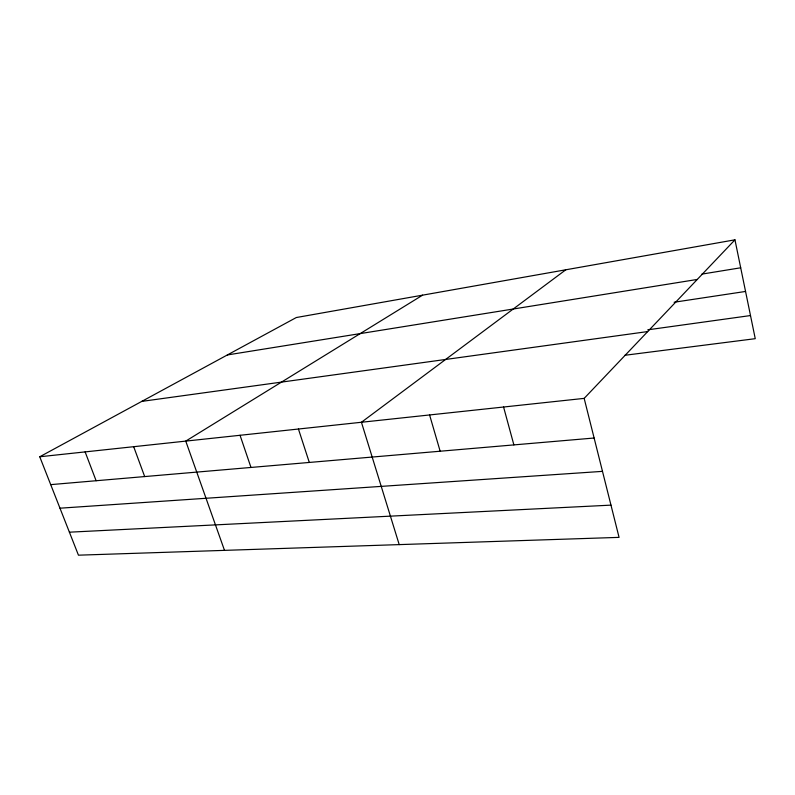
<?xml version="1.0" encoding="UTF-8"?>
<svg xmlns="http://www.w3.org/2000/svg" width="795" height="795" viewBox="0 0 795 795"><rect width="100%" height="100%" fill="white"/><g stroke="black" fill="none" stroke-linecap="round" stroke-linejoin="round"><path stroke-width="1.19" d="M584.166 398.375L619.067 537.37L78.447 555.178L39.75 456.767L584.166 398.375L734.958 239.822L755.25 338.68L624.84 355.286M565.802 269.793L361.437 422.264L399.209 544.615M422.582 295.164L185.752 441.106L224.498 550.369M39.75 456.767L296.306 317.533L734.958 239.822M701.866 274.116L740.702 267.786M227.37 354.948L697.275 279.442M674.12 302.239L745.561 291.447M647.766 329.826L750.5 315.555M141.768 401.396L647.706 331.565M50.701 484.632L594.123 438.015M59.973 508.194L602.491 471.365M69.404 532.183L610.977 505.133M85.125 451.898L96.115 480.736M133.679 446.691L144.68 476.573M240.04 435.282L250.982 467.45M298.433 429.022L309.305 462.442M429.588 414.95L440.152 451.222M503.573 407.02L513.878 444.892"/></g></svg>
